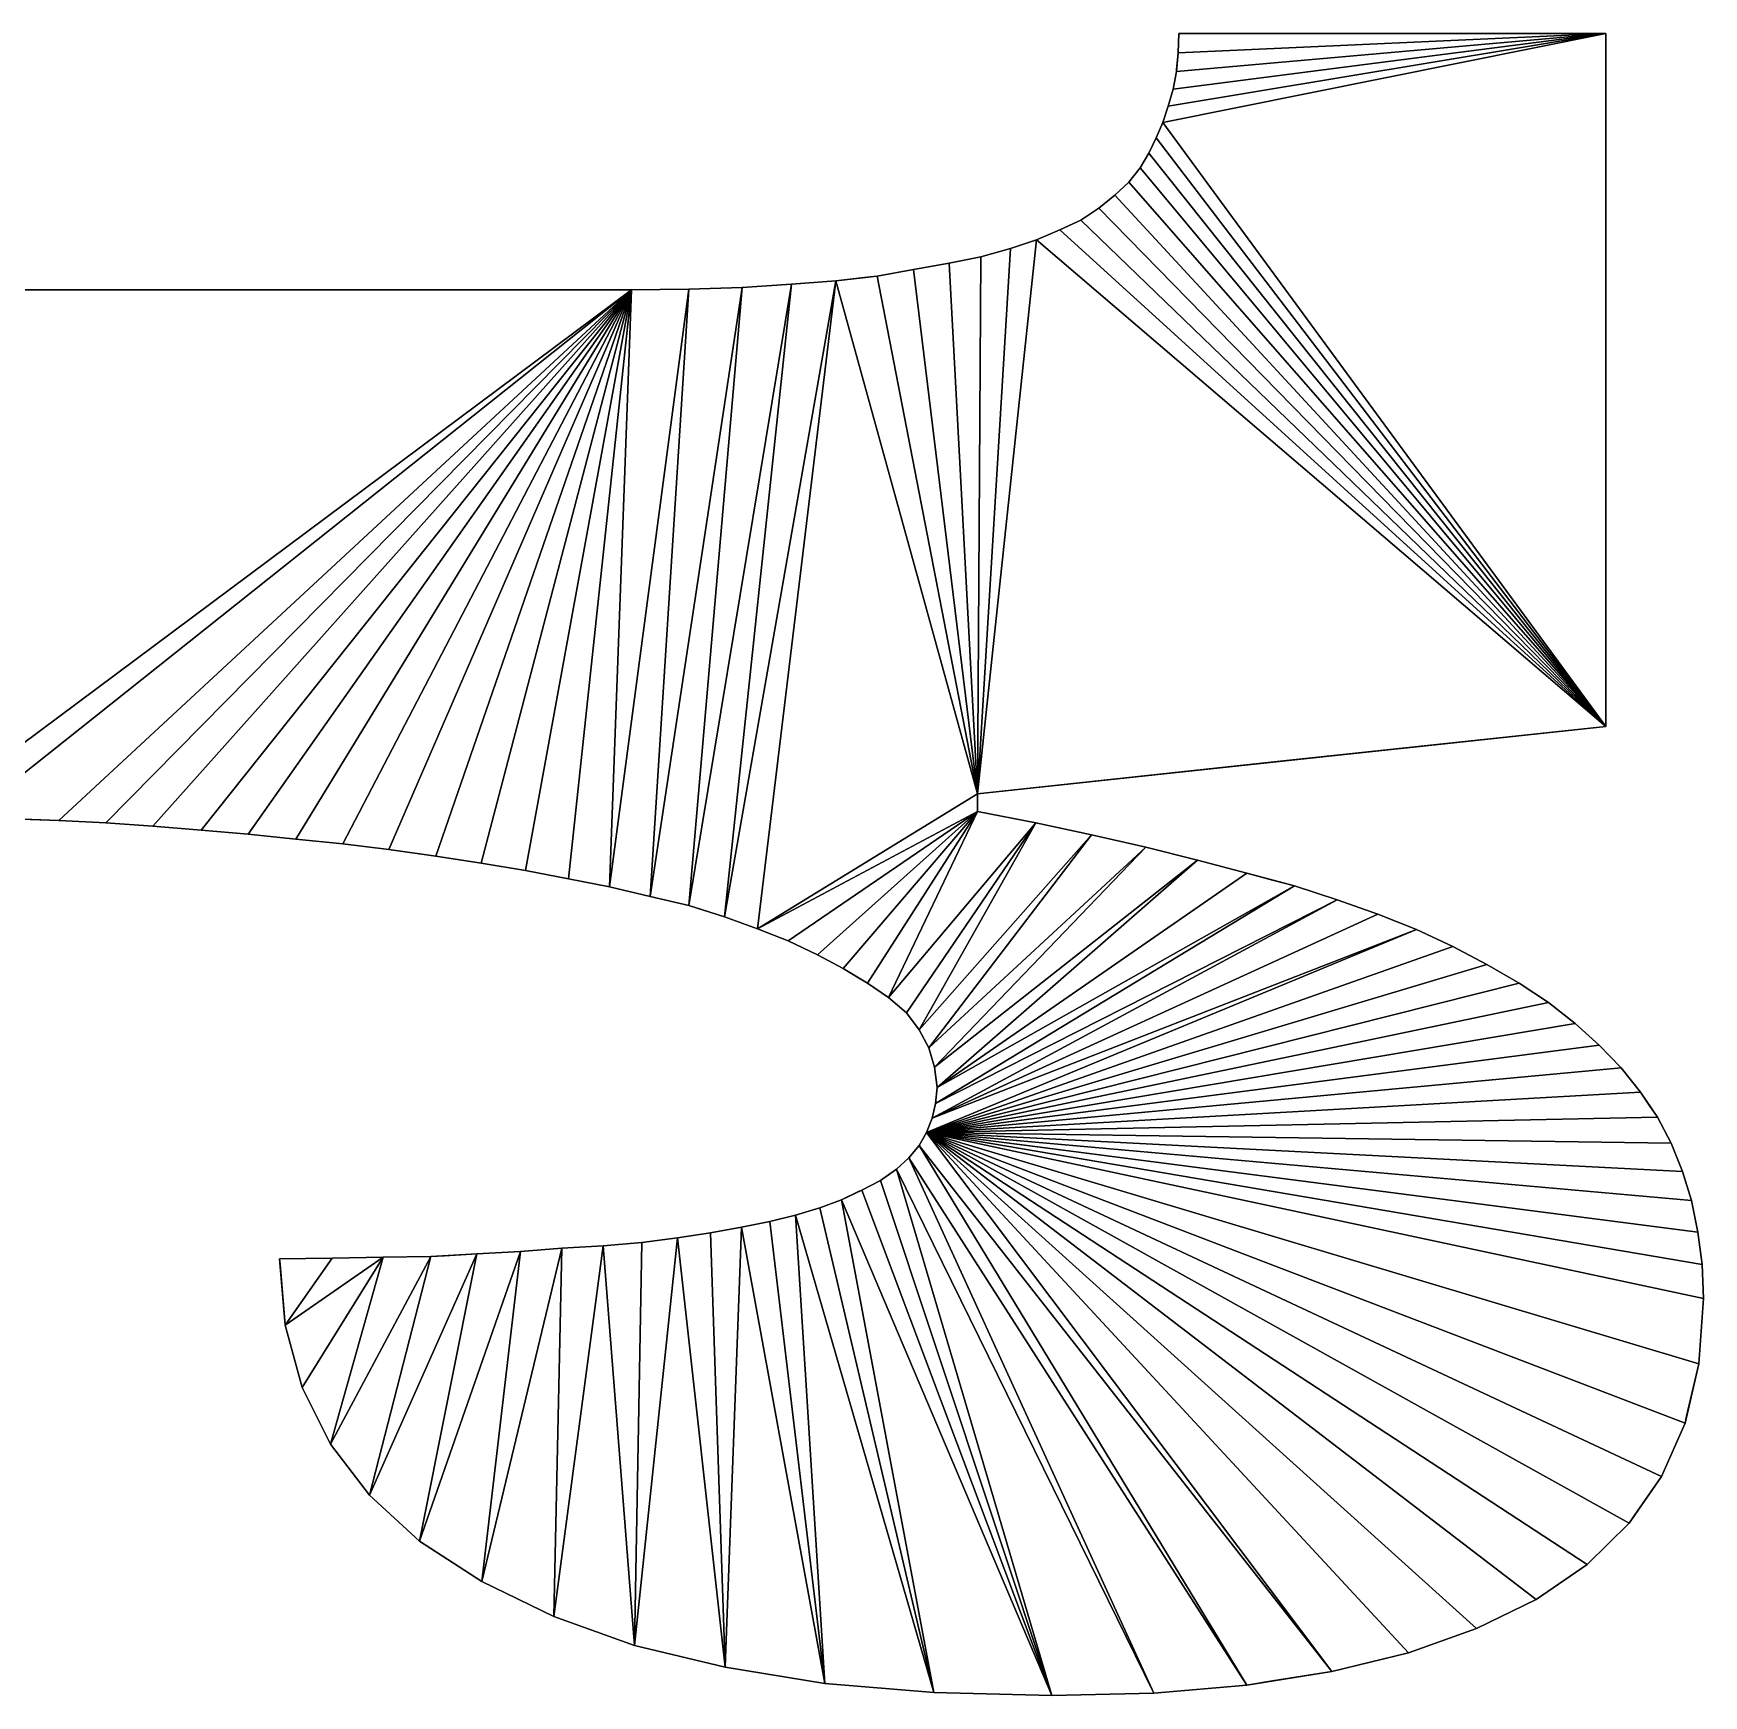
# Model space of a CAD drawing. Header units: inches. Extents: x 62 to 1153, y 3 to 780.
# Drawn here: x 391.11 to 393.176, y 220.767 to 222.822 of the extents above; entities that cross this region are included whole.
import ezdxf

# ---------------------------------------------------------------- set-up
doc = ezdxf.new("R2010")
doc.units = ezdxf.units.IN
doc.header["$MEASUREMENT"] = 0
doc.layers.add('ConstLine', color=6, linetype='Continuous')

msp = doc.modelspace()

# ---------------------------------------------------------------- linework, layer by layer
at = {"layer": 'ConstLine'}
for points in [[(392.5139, 222.7316, 5), (392.5069, 222.7116, 5), (393.0549, 222.8216, 5)], [(393.0549, 222.8216, 5), (392.5069, 222.7116, 5), (393.0549, 221.9646, 5)], [(392.5199, 222.7526, 5), (392.5139, 222.7316, 5), (393.0549, 222.8216, 5)], [(392.5239, 222.7746, 5), (392.5199, 222.7526, 5), (393.0549, 222.8216, 5)], [(392.5239, 222.7746, 5), (393.0549, 222.8216, 5), (392.5259, 222.7976, 5)], [(392.5269, 222.8216, 5), (392.5259, 222.7976, 5), (393.0549, 222.8216, 5)], [(392.5259, 222.7976, 5), (392.5269, 222.8216, 5), (392.5259, 222.7976, 4)], [(392.5269, 222.8216, 4), (392.5259, 222.7976, 4), (392.5269, 222.8216, 5)], [(393.0549, 222.8216, 4), (392.5269, 222.8216, 4), (393.0549, 222.8216, 5)], [(393.0549, 222.8216, 5), (392.5269, 222.8216, 4), (392.5269, 222.8216, 5)], [(393.0549, 222.8216, 4), (393.0549, 222.8216, 5), (393.0549, 221.9646, 4)], [(393.0549, 222.8216, 5), (393.0549, 221.9646, 5), (393.0549, 221.9646, 4)], [(392.5239, 222.7746, 5), (392.5259, 222.7976, 5), (392.524, 222.7766, 4)], [(392.5259, 222.7976, 4), (392.524, 222.7766, 4), (392.5259, 222.7976, 5)], [(392.5199, 222.7526, 5), (392.5239, 222.7746, 5), (392.5199, 222.7526, 4)], [(392.5239, 222.7746, 4), (392.5199, 222.7526, 4), (392.5239, 222.7746, 5)], [(392.5239, 222.7746, 4), (392.5239, 222.7746, 5), (392.524, 222.7766, 4)], [(392.5199, 222.7526, 4), (392.5139, 222.7316, 5), (392.5199, 222.7526, 5)], [(392.5199, 222.7526, 4), (392.5139, 222.7316, 4), (392.5139, 222.7316, 5)], [(392.5069, 222.7116, 4), (392.5069, 222.7116, 5), (392.5139, 222.7316, 5)], [(392.5139, 222.7316, 4), (392.5069, 222.7116, 4), (392.5139, 222.7316, 5)], [(392.4989, 222.6926, 5), (393.0549, 221.9646, 5), (392.5069, 222.7116, 5)], [(392.4989, 222.6926, 5), (392.5069, 222.7116, 5), (392.4989, 222.6926, 4)], [(392.5069, 222.7116, 4), (392.4989, 222.6926, 4), (392.5069, 222.7116, 5)], [(392.4899, 222.6736, 5), (393.0549, 221.9646, 5), (392.4989, 222.6926, 5)], [(392.4989, 222.6926, 5), (392.4989, 222.6926, 4), (392.4899, 222.6736, 5)], [(392.4899, 222.6736, 4), (392.4899, 222.6736, 5), (392.4989, 222.6926, 4)], [(392.4789, 222.6556, 5), (393.0549, 221.9646, 5), (392.4899, 222.6736, 5)], [(392.4899, 222.6736, 4), (392.4789, 222.6556, 5), (392.4899, 222.6736, 5)], [(392.4899, 222.6736, 4), (392.4789, 222.6556, 4), (392.4789, 222.6556, 5)], [(392.4649, 222.6376, 5), (393.0549, 221.9646, 5), (392.4789, 222.6556, 5)], [(392.4649, 222.6376, 4), (392.4649, 222.6376, 5), (392.4789, 222.6556, 5)], [(392.4789, 222.6556, 4), (392.4649, 222.6376, 4), (392.4789, 222.6556, 5)], [(392.4479, 222.6216, 5), (392.4279, 222.6056, 5), (393.0549, 221.9646, 5)], [(392.4479, 222.6216, 4), (392.4279, 222.6056, 4), (392.4479, 222.6216, 5)], [(392.4279, 222.6056, 5), (392.4479, 222.6216, 5), (392.4279, 222.6056, 4)], [(392.4649, 222.6376, 5), (392.4479, 222.6216, 5), (393.0549, 221.9646, 5)], [(392.4649, 222.6376, 4), (392.4479, 222.6216, 4), (392.4479, 222.6216, 5)], [(392.4649, 222.6376, 4), (392.4479, 222.6216, 5), (392.4649, 222.6376, 5)], [(392.4279, 222.6056, 5), (392.4059, 222.5906, 5), (393.0549, 221.9646, 5)], [(392.4059, 222.5906, 4), (392.4059, 222.5906, 5), (392.4279, 222.6056, 4)], [(392.4279, 222.6056, 5), (392.4279, 222.6056, 4), (392.4059, 222.5906, 5)], [(392.3799, 222.5786, 5), (392.3509, 222.5666, 5), (393.0549, 221.9646, 5)], [(392.3509, 222.5666, 5), (392.3799, 222.5786, 5), (392.3509, 222.5666, 4)], [(392.3799, 222.5786, 4), (392.3509, 222.5666, 4), (392.3799, 222.5786, 5)], [(392.4059, 222.5906, 5), (392.3799, 222.5786, 5), (393.0549, 221.9646, 5)], [(392.3799, 222.5786, 5), (392.4059, 222.5906, 5), (392.3869, 222.5819, 4)], [(392.3799, 222.5786, 4), (392.3799, 222.5786, 5), (392.3869, 222.5819, 4)], [(392.4059, 222.5906, 4), (392.3869, 222.5819, 4), (392.4059, 222.5906, 5)], [(392.2779, 221.8816, 5), (393.0549, 221.9646, 5), (392.3509, 222.5666, 5)], [(392.3509, 222.5666, 5), (392.3189, 222.5556, 5), (392.2779, 221.8816, 5)], [(392.3509, 222.5666, 5), (392.3189, 222.5556, 4), (392.3189, 222.5556, 5)], [(392.3509, 222.5666, 4), (392.3189, 222.5556, 4), (392.3509, 222.5666, 5)], [(392.2779, 221.8816, 5), (392.2429, 222.5376, 5), (392.1989, 222.5296, 5)], [(392.2429, 222.5376, 4), (392.1989, 222.5296, 4), (392.2429, 222.5376, 5)], [(392.1989, 222.5296, 5), (392.2429, 222.5376, 5), (392.1989, 222.5296, 4)], [(392.2429, 222.5376, 5), (392.2779, 221.8816, 5), (392.2819, 222.5456, 5)], [(392.2429, 222.5376, 4), (392.2429, 222.5376, 5), (392.2819, 222.5456, 5)], [(392.2819, 222.5456, 4), (392.2429, 222.5376, 4), (392.2819, 222.5456, 5)], [(392.3189, 222.5556, 5), (392.2819, 222.5456, 5), (392.2779, 221.8816, 5)], [(392.3189, 222.5556, 4), (392.2819, 222.5456, 5), (392.3189, 222.5556, 5)], [(392.3189, 222.5556, 4), (392.2819, 222.5456, 4), (392.2819, 222.5456, 5)], [(392.2779, 221.8816, 5), (392.1539, 222.5216, 5), (392.1029, 222.5156, 5)], [(392.1029, 222.5156, 5), (392.1539, 222.5216, 5), (392.1309, 222.5189, 4)], [(392.1029, 222.5156, 4), (392.1029, 222.5156, 5), (392.1309, 222.5189, 4)], [(392.1309, 222.5189, 4), (392.1539, 222.5216, 5), (392.1454, 222.5206, 4)], [(392.1539, 222.5216, 4), (392.1454, 222.5206, 4), (392.1539, 222.5216, 5)], [(392.1539, 222.5216, 5), (392.2779, 221.8816, 5), (392.1989, 222.5296, 5)], [(392.1539, 222.5216, 4), (392.1539, 222.5216, 5), (392.1989, 222.5296, 4)], [(392.1989, 222.5296, 5), (392.1989, 222.5296, 4), (392.1539, 222.5216, 5)], [(391.8499, 222.5046, 5), (388.9849, 222.5046, 5), (390.9759, 221.8536, 5)], [(388.9849, 222.5046, 5), (391.8499, 222.5046, 5), (391.8499, 222.5046, 4)], [(391.8499, 222.5046, 4), (388.9849, 222.5046, 4), (388.9849, 222.5046, 5)], [(390.9759, 221.8536, 5), (391.0299, 221.8526, 5), (391.8499, 222.5046, 5)], [(391.0299, 221.8526, 5), (391.1419, 221.8486, 5), (391.8499, 222.5046, 5)], [(391.1419, 221.8486, 5), (391.1999, 221.8456, 5), (391.8499, 222.5046, 5)], [(391.1999, 221.8456, 5), (391.2579, 221.8416, 5), (391.8499, 222.5046, 5)], [(391.2579, 221.8416, 5), (391.3179, 221.8366, 5), (391.8499, 222.5046, 5)], [(391.3179, 221.8366, 5), (391.3759, 221.8316, 5), (391.8499, 222.5046, 5)], [(391.3759, 221.8316, 5), (391.4349, 221.8256, 5), (391.8499, 222.5046, 5)], [(391.4349, 221.8256, 5), (391.4929, 221.8196, 5), (391.8499, 222.5046, 5)], [(391.4929, 221.8196, 5), (391.5499, 221.8126, 5), (391.8499, 222.5046, 5)], [(391.5499, 221.8126, 5), (391.6079, 221.8046, 5), (391.8499, 222.5046, 5)], [(391.6079, 221.8046, 5), (391.6639, 221.7956, 5), (391.8499, 222.5046, 5)], [(391.6639, 221.7956, 5), (391.7189, 221.7866, 5), (391.8499, 222.5046, 5)], [(391.7189, 221.7866, 5), (391.7719, 221.7766, 5), (391.8499, 222.5046, 5)], [(391.7719, 221.7766, 5), (391.8229, 221.7666, 5), (391.8499, 222.5046, 5)], [(391.8229, 221.7666, 5), (391.8729, 221.7546, 5), (391.9209, 222.5056, 5)], [(391.9209, 222.5056, 5), (391.8499, 222.5046, 5), (391.8229, 221.7666, 5)], [(391.9209, 222.5056, 4), (391.8499, 222.5046, 4), (391.8499, 222.5046, 5)], [(391.9209, 222.5056, 4), (391.8499, 222.5046, 5), (391.9209, 222.5056, 5)], [(391.8729, 221.7546, 5), (391.9209, 221.7436, 5), (391.9869, 222.5076, 5)], [(391.9869, 222.5076, 5), (391.9209, 222.5056, 5), (391.8729, 221.7546, 5)], [(391.9209, 221.7436, 5), (391.9649, 221.7296, 5), (392.0479, 222.5116, 5)], [(392.0479, 222.5116, 5), (391.9869, 222.5076, 5), (391.9209, 221.7436, 5)], [(391.9869, 222.5076, 4), (391.9209, 222.5056, 4), (391.9209, 222.5056, 5)], [(391.9869, 222.5076, 4), (391.9209, 222.5056, 5), (391.9869, 222.5076, 5)], [(391.9649, 221.7296, 5), (392.0059, 221.7146, 5), (392.1029, 222.5156, 5)], [(392.1029, 222.5156, 5), (392.0479, 222.5116, 5), (391.9649, 221.7296, 5)], [(392.0479, 222.5116, 4), (391.9869, 222.5076, 4), (391.9869, 222.5076, 5)], [(392.0479, 222.5116, 4), (391.9869, 222.5076, 5), (392.0479, 222.5116, 5)], [(392.2779, 221.8816, 5), (392.1029, 222.5156, 5), (392.0059, 221.7146, 5)], [(392.1029, 222.5156, 4), (392.0479, 222.5116, 4), (392.0479, 222.5116, 5)], [(392.1029, 222.5156, 4), (392.0479, 222.5116, 5), (392.1029, 222.5156, 5)], [(392.2779, 221.8816, 5), (392.6564, 221.9221, 4), (393.0549, 221.9646, 5)], [(392.7032, 221.9271, 4), (393.0549, 221.9646, 5), (392.6564, 221.9221, 4)], [(392.7613, 221.9333, 4), (393.0549, 221.9646, 5), (392.7032, 221.9271, 4)], [(392.7613, 221.9333, 4), (392.8094, 221.9384, 4), (393.0549, 221.9646, 5)], [(393.0549, 221.9646, 4), (393.0549, 221.9646, 5), (392.8094, 221.9384, 4)], [(392.6564, 221.9221, 4), (392.2779, 221.8816, 5), (392.6429, 221.9206, 4)], [(392.2779, 221.8816, 4), (392.6429, 221.9206, 4), (392.2779, 221.8816, 5)], [(392.2779, 221.8596, 5), (392.2779, 221.8816, 5), (392.0059, 221.7146, 5)], [(392.2779, 221.8816, 5), (392.2779, 221.8596, 5), (392.2779, 221.8596, 4)], [(392.2779, 221.8816, 4), (392.2779, 221.8816, 5), (392.2779, 221.8596, 4)], [(392.0059, 221.7146, 5), (392.0439, 221.6996, 5), (392.2779, 221.8596, 5)], [(392.0439, 221.6996, 5), (392.0799, 221.6826, 5), (392.2779, 221.8596, 5)], [(392.0799, 221.6826, 5), (392.1119, 221.6656, 5), (392.2779, 221.8596, 5)], [(392.1119, 221.6656, 5), (392.1419, 221.6476, 5), (392.2779, 221.8596, 5)], [(392.1419, 221.6476, 5), (392.1679, 221.6296, 5), (392.2779, 221.8596, 5)], [(392.3499, 221.8456, 5), (392.2779, 221.8596, 5), (392.1679, 221.6296, 5)], [(392.3499, 221.8456, 4), (392.2779, 221.8596, 4), (392.3499, 221.8456, 5)], [(392.2779, 221.8596, 5), (392.3499, 221.8456, 5), (392.2779, 221.8596, 4)], [(391.1419, 221.8486, 5), (391.0299, 221.8526, 5), (391.1069, 221.8499, 4)], [(391.1419, 221.8486, 4), (391.1419, 221.8486, 5), (391.1069, 221.8499, 4)], [(391.1999, 221.8456, 4), (391.1999, 221.8456, 5), (391.1419, 221.8486, 5)], [(391.1999, 221.8456, 4), (391.1419, 221.8486, 5), (391.1419, 221.8486, 4)], [(391.2579, 221.8416, 4), (391.2579, 221.8416, 5), (391.1999, 221.8456, 5)], [(391.2579, 221.8416, 4), (391.1999, 221.8456, 5), (391.1999, 221.8456, 4)], [(391.3179, 221.8366, 4), (391.3179, 221.8366, 5), (391.2579, 221.8416, 5)], [(391.3179, 221.8366, 4), (391.2579, 221.8416, 5), (391.2579, 221.8416, 4)], [(391.3759, 221.8316, 4), (391.3759, 221.8316, 5), (391.3179, 221.8366, 5)], [(391.3759, 221.8316, 4), (391.3179, 221.8366, 5), (391.3179, 221.8366, 4)], [(392.1679, 221.6296, 5), (392.1899, 221.6106, 5), (392.3499, 221.8456, 5)], [(392.1899, 221.6106, 5), (392.2059, 221.5896, 5), (392.3499, 221.8456, 5)], [(392.4189, 221.8306, 5), (392.3499, 221.8456, 5), (392.2059, 221.5896, 5)], [(392.4189, 221.8306, 5), (392.3499, 221.8456, 4), (392.3499, 221.8456, 5)], [(392.4189, 221.8306, 5), (392.4189, 221.8306, 4), (392.3499, 221.8456, 4)], [(391.4349, 221.8256, 4), (391.4349, 221.8256, 5), (391.3759, 221.8316, 5)], [(391.4349, 221.8256, 4), (391.3759, 221.8316, 5), (391.3759, 221.8316, 4)], [(391.4929, 221.8196, 4), (391.4929, 221.8196, 5), (391.4349, 221.8256, 5)], [(391.4929, 221.8196, 4), (391.4349, 221.8256, 5), (391.4349, 221.8256, 4)], [(391.5499, 221.8126, 4), (391.5499, 221.8126, 5), (391.4929, 221.8196, 5)], [(391.5499, 221.8126, 4), (391.4929, 221.8196, 5), (391.4929, 221.8196, 4)], [(392.2059, 221.5896, 5), (392.2179, 221.5676, 5), (392.4189, 221.8306, 5)], [(392.4859, 221.8156, 5), (392.4189, 221.8306, 5), (392.2179, 221.5676, 5)], [(392.2179, 221.5676, 5), (392.2249, 221.5436, 5), (392.4859, 221.8156, 5)], [(392.5499, 221.7996, 5), (392.4859, 221.8156, 5), (392.2249, 221.5436, 5)], [(392.4859, 221.8156, 5), (392.4859, 221.8156, 4), (392.4189, 221.8306, 5)], [(392.4189, 221.8306, 4), (392.4189, 221.8306, 5), (392.4859, 221.8156, 4)], [(392.4859, 221.8156, 4), (392.4859, 221.8156, 5), (392.5499, 221.7996, 5)], [(392.5499, 221.7996, 4), (392.4859, 221.8156, 4), (392.5499, 221.7996, 5)], [(391.6079, 221.8046, 4), (391.6079, 221.8046, 5), (391.5499, 221.8126, 5)], [(391.6079, 221.8046, 4), (391.5499, 221.8126, 5), (391.5499, 221.8126, 4)], [(391.6079, 221.8046, 4), (391.6189, 221.8029, 4), (391.6079, 221.8046, 5)], [(391.6639, 221.7956, 5), (391.6079, 221.8046, 5), (391.6189, 221.8029, 4)], [(391.6639, 221.7956, 4), (391.6639, 221.7956, 5), (391.6189, 221.8029, 4)], [(391.7189, 221.7866, 4), (391.7189, 221.7866, 5), (391.6639, 221.7956, 5)], [(391.7189, 221.7866, 4), (391.6639, 221.7956, 5), (391.6639, 221.7956, 4)], [(392.2249, 221.5436, 5), (392.2279, 221.5186, 5), (392.5499, 221.7996, 5)], [(392.6109, 221.7836, 5), (392.5499, 221.7996, 5), (392.2279, 221.5186, 5)], [(392.6109, 221.7836, 4), (392.5499, 221.7996, 5), (392.6109, 221.7836, 5)], [(392.6109, 221.7836, 4), (392.5499, 221.7996, 4), (392.5499, 221.7996, 5)], [(391.7719, 221.7766, 4), (391.7719, 221.7766, 5), (391.7189, 221.7866, 5)], [(391.7719, 221.7766, 4), (391.7189, 221.7866, 5), (391.7189, 221.7866, 4)], [(391.8229, 221.7666, 4), (391.8229, 221.7666, 5), (391.7719, 221.7766, 5)], [(391.8229, 221.7666, 4), (391.7719, 221.7766, 5), (391.7719, 221.7766, 4)], [(392.6699, 221.7676, 5), (392.6109, 221.7836, 5), (392.2279, 221.5186, 5)], [(392.6109, 221.7836, 4), (392.6109, 221.7836, 5), (392.6429, 221.7749, 4)], [(392.6699, 221.7676, 5), (392.6429, 221.7749, 4), (392.6109, 221.7836, 5)], [(392.6699, 221.7676, 4), (392.6429, 221.7749, 4), (392.6699, 221.7676, 5)], [(391.8729, 221.7546, 4), (391.8729, 221.7546, 5), (391.8229, 221.7666, 5)], [(391.8729, 221.7546, 4), (391.8229, 221.7666, 5), (391.8229, 221.7666, 4)], [(391.9209, 221.7436, 4), (391.9209, 221.7436, 5), (391.8729, 221.7546, 5)], [(391.9209, 221.7436, 4), (391.8729, 221.7546, 5), (391.8729, 221.7546, 4)], [(392.7229, 221.7506, 5), (392.6699, 221.7676, 5), (392.2259, 221.4986, 5)], [(392.2279, 221.5186, 5), (392.2259, 221.4986, 5), (392.6699, 221.7676, 5)], [(392.7229, 221.7506, 4), (392.6699, 221.7676, 4), (392.6699, 221.7676, 5)], [(392.7229, 221.7506, 4), (392.6699, 221.7676, 5), (392.7229, 221.7506, 5)], [(391.9209, 221.7436, 5), (391.9275, 221.7415, 4), (391.9649, 221.7296, 5)], [(391.9209, 221.7436, 5), (391.9209, 221.7436, 4), (391.9275, 221.7415, 4)], [(391.9649, 221.7296, 4), (391.9649, 221.7296, 5), (391.9275, 221.7415, 4)], [(392.7729, 221.7326, 5), (392.7229, 221.7506, 5), (392.2219, 221.4806, 5)], [(392.2259, 221.4986, 5), (392.2219, 221.4806, 5), (392.7229, 221.7506, 5)], [(392.8209, 221.7136, 5), (392.7729, 221.7326, 5), (392.2219, 221.4806, 5)], [(392.7729, 221.7326, 4), (392.7229, 221.7506, 4), (392.7229, 221.7506, 5)], [(392.7729, 221.7326, 4), (392.7229, 221.7506, 5), (392.7729, 221.7326, 5)], [(392.8209, 221.7136, 4), (392.7729, 221.7326, 4), (392.7729, 221.7326, 5)], [(392.8209, 221.7136, 4), (392.7729, 221.7326, 5), (392.8209, 221.7136, 5)], [(392.0059, 221.7146, 4), (392.0059, 221.7146, 5), (391.9649, 221.7296, 5)], [(392.0059, 221.7146, 4), (391.9649, 221.7296, 5), (391.9649, 221.7296, 4)], [(392.0439, 221.6996, 4), (392.0439, 221.6996, 5), (392.0059, 221.7146, 5)], [(392.0439, 221.6996, 4), (392.0059, 221.7146, 5), (392.0059, 221.7146, 4)], [(392.2219, 221.4806, 5), (392.2149, 221.4626, 5), (392.8209, 221.7136, 5)], [(392.8659, 221.6926, 5), (392.8209, 221.7136, 5), (392.2149, 221.4626, 5)], [(392.8659, 221.6926, 4), (392.8209, 221.7136, 4), (392.8209, 221.7136, 5)], [(392.8659, 221.6926, 4), (392.8209, 221.7136, 5), (392.8659, 221.6926, 5)], [(392.0799, 221.6826, 4), (392.0799, 221.6826, 5), (392.0439, 221.6996, 5)], [(392.0799, 221.6826, 4), (392.0439, 221.6996, 5), (392.0439, 221.6996, 4)], [(392.9079, 221.6706, 5), (392.8659, 221.6926, 5), (392.2149, 221.4626, 5)], [(392.9079, 221.6706, 4), (392.8659, 221.6926, 4), (392.8659, 221.6926, 5)], [(392.9079, 221.6706, 4), (392.8659, 221.6926, 5), (392.9079, 221.6706, 5)], [(392.1119, 221.6656, 4), (392.1119, 221.6656, 5), (392.0799, 221.6826, 5)], [(392.1119, 221.6656, 4), (392.0799, 221.6826, 5), (392.0799, 221.6826, 4)], [(392.9479, 221.6476, 5), (392.9079, 221.6706, 5), (392.2149, 221.4626, 5)], [(392.9479, 221.6476, 4), (392.9079, 221.6706, 4), (392.9079, 221.6706, 5)], [(392.9479, 221.6476, 4), (392.9079, 221.6706, 5), (392.9479, 221.6476, 5)], [(392.1119, 221.6656, 5), (392.1309, 221.6542, 4), (392.1419, 221.6476, 5)], [(392.1309, 221.6542, 4), (392.1119, 221.6656, 5), (392.1119, 221.6656, 4)], [(392.1419, 221.6476, 4), (392.1419, 221.6476, 5), (392.1309, 221.6542, 4)], [(392.1419, 221.6476, 4), (392.1679, 221.6296, 4), (392.1419, 221.6476, 5)], [(392.1679, 221.6296, 5), (392.1419, 221.6476, 5), (392.1679, 221.6296, 4)], [(392.1899, 221.6106, 4), (392.1899, 221.6106, 5), (392.1679, 221.6296, 5)], [(392.1679, 221.6296, 5), (392.1679, 221.6296, 4), (392.1899, 221.6106, 4)], [(392.9839, 221.6236, 5), (392.9479, 221.6476, 5), (392.2149, 221.4626, 5)], [(392.9839, 221.6236, 4), (392.9479, 221.6476, 4), (392.9479, 221.6476, 5)], [(392.9839, 221.6236, 4), (392.9479, 221.6476, 5), (392.9839, 221.6236, 5)], [(392.1899, 221.6106, 4), (392.2059, 221.5896, 5), (392.1899, 221.6106, 5)], [(392.2059, 221.5896, 5), (392.1899, 221.6106, 4), (392.2059, 221.5896, 4)], [(393.0169, 221.5976, 5), (392.9839, 221.6236, 5), (392.2149, 221.4626, 5)], [(393.0169, 221.5976, 4), (392.9839, 221.6236, 4), (392.9839, 221.6236, 5)], [(393.0169, 221.5976, 4), (392.9839, 221.6236, 5), (393.0169, 221.5976, 5)], [(392.2179, 221.5676, 5), (392.2059, 221.5896, 5), (392.2179, 221.5676, 4)], [(392.2059, 221.5896, 4), (392.2179, 221.5676, 4), (392.2059, 221.5896, 5)], [(393.0469, 221.5706, 5), (393.0169, 221.5976, 5), (392.2149, 221.4626, 5)], [(393.0469, 221.5706, 4), (393.0169, 221.5976, 4), (393.0169, 221.5976, 5)], [(393.0469, 221.5706, 4), (393.0169, 221.5976, 5), (393.0469, 221.5706, 5)], [(393.0739, 221.5426, 5), (393.0469, 221.5706, 5), (392.2149, 221.4626, 5)], [(392.2179, 221.5676, 5), (392.2179, 221.5676, 4), (392.2249, 221.5436, 5)], [(392.2249, 221.5436, 4), (392.2249, 221.5436, 5), (392.2179, 221.5676, 4)], [(393.0469, 221.5706, 4), (393.0469, 221.5706, 5), (393.0739, 221.5426, 5)], [(393.0469, 221.5706, 4), (393.0739, 221.5426, 5), (393.0739, 221.5426, 4)], [(393.0979, 221.5126, 5), (393.0739, 221.5426, 5), (392.2149, 221.4626, 5)], [(392.2249, 221.5436, 4), (392.2279, 221.5186, 5), (392.2249, 221.5436, 5)], [(392.2279, 221.5186, 5), (392.2249, 221.5436, 4), (392.2279, 221.5186, 4)], [(393.0739, 221.5426, 4), (393.0739, 221.5426, 5), (393.0979, 221.5126, 5)], [(393.0739, 221.5426, 4), (393.0979, 221.5126, 5), (393.0979, 221.5126, 4)], [(393.1189, 221.4816, 5), (393.0979, 221.5126, 5), (392.2149, 221.4626, 5)], [(392.2279, 221.5186, 4), (392.2259, 221.4986, 4), (392.2259, 221.4986, 5)], [(392.2279, 221.5186, 4), (392.2259, 221.4986, 5), (392.2279, 221.5186, 5)], [(393.0979, 221.5126, 4), (393.0979, 221.5126, 5), (393.1087, 221.4966, 4)], [(393.0979, 221.5126, 5), (393.1189, 221.4816, 5), (393.1087, 221.4966, 4)], [(392.2259, 221.4986, 5), (392.2254, 221.4966, 4), (392.2219, 221.4806, 5)], [(392.2219, 221.4806, 4), (392.2219, 221.4806, 5), (392.2254, 221.4966, 4)], [(392.2259, 221.4986, 4), (392.2254, 221.4966, 4), (392.2259, 221.4986, 5)], [(393.1189, 221.4816, 4), (393.1087, 221.4966, 4), (393.1189, 221.4816, 5)], [(393.1359, 221.4496, 5), (393.1189, 221.4816, 5), (392.2149, 221.4626, 5)], [(392.2219, 221.4806, 4), (392.2149, 221.4626, 4), (392.2149, 221.4626, 5)], [(392.2219, 221.4806, 4), (392.2149, 221.4626, 5), (392.2219, 221.4806, 5)], [(393.1189, 221.4816, 4), (393.1189, 221.4816, 5), (393.1359, 221.4496, 5)], [(393.1189, 221.4816, 4), (393.1359, 221.4496, 5), (393.1359, 221.4496, 4)], [(392.1929, 221.4316, 5), (392.6109, 220.7796, 5), (392.2059, 221.4466, 5)], [(392.2059, 221.4466, 4), (392.1929, 221.4316, 4), (392.1929, 221.4316, 5)], [(392.2059, 221.4466, 4), (392.1929, 221.4316, 5), (392.2059, 221.4466, 5)], [(392.2059, 221.4466, 5), (392.7159, 220.7966, 5), (392.2149, 221.4626, 5)], [(392.2149, 221.4626, 4), (392.2059, 221.4466, 4), (392.2059, 221.4466, 5)], [(392.2149, 221.4626, 4), (392.2059, 221.4466, 5), (392.2149, 221.4626, 5)], [(392.6109, 220.7796, 5), (392.7159, 220.7966, 5), (392.2059, 221.4466, 5)], [(393.1609, 221.3786, 5), (393.1499, 221.4146, 5), (392.2149, 221.4626, 5)], [(393.1689, 221.3396, 5), (393.1609, 221.3786, 5), (392.2149, 221.4626, 5)], [(393.1529, 221.1036, 5), (393.1699, 221.1766, 5), (392.2149, 221.4626, 5)], [(393.1699, 221.1766, 5), (393.1759, 221.2576, 5), (392.2149, 221.4626, 5)], [(393.1759, 221.2576, 5), (393.1739, 221.2996, 5), (392.2149, 221.4626, 5)], [(393.1739, 221.2996, 5), (393.1689, 221.3396, 5), (392.2149, 221.4626, 5)], [(393.1499, 221.4146, 5), (393.1359, 221.4496, 5), (392.2149, 221.4626, 5)], [(393.1529, 221.1036, 5), (392.2149, 221.4626, 5), (393.1239, 221.0376, 5)], [(393.1239, 221.0376, 5), (392.2149, 221.4626, 5), (393.0839, 220.9796, 5)], [(393.0319, 220.9286, 5), (393.0839, 220.9796, 5), (392.2149, 221.4626, 5)], [(392.8949, 220.8496, 5), (392.2149, 221.4626, 5), (392.8109, 220.8196, 5)], [(392.9689, 220.8856, 5), (392.2149, 221.4626, 5), (392.8949, 220.8496, 5)], [(392.9689, 220.8856, 5), (393.0319, 220.9286, 5), (392.2149, 221.4626, 5)], [(392.8109, 220.8196, 5), (392.2149, 221.4626, 5), (392.7159, 220.7966, 5)], [(393.1359, 221.4496, 4), (393.1359, 221.4496, 5), (393.1499, 221.4146, 5)], [(393.1359, 221.4496, 4), (393.1499, 221.4146, 5), (393.1499, 221.4146, 4)], [(392.1929, 221.4316, 5), (392.1779, 221.4176, 5), (392.4959, 220.7696, 5)], [(392.1929, 221.4316, 4), (392.1779, 221.4176, 4), (392.1779, 221.4176, 5)], [(392.1929, 221.4316, 4), (392.1779, 221.4176, 5), (392.1929, 221.4316, 5)], [(392.4959, 220.7696, 5), (392.6109, 220.7796, 5), (392.1929, 221.4316, 5)], [(392.1579, 221.4036, 5), (392.1349, 221.3916, 5), (392.3699, 220.7666, 5)], [(392.1579, 221.4036, 4), (392.1349, 221.3916, 4), (392.1349, 221.3916, 5)], [(392.1579, 221.4036, 4), (392.1349, 221.3916, 5), (392.1579, 221.4036, 5)], [(392.1779, 221.4176, 5), (392.1579, 221.4036, 5), (392.3699, 220.7666, 5)], [(392.1779, 221.4176, 4), (392.1579, 221.4036, 4), (392.1579, 221.4036, 5)], [(392.1779, 221.4176, 4), (392.1579, 221.4036, 5), (392.1779, 221.4176, 5)], [(392.3699, 220.7666, 5), (392.4959, 220.7696, 5), (392.1779, 221.4176, 5)], [(393.1609, 221.3786, 5), (393.1549, 221.3983, 4), (393.1499, 221.4146, 5)], [(393.1499, 221.4146, 4), (393.1499, 221.4146, 5), (393.1549, 221.3983, 4)], [(392.1349, 221.3916, 5), (392.1099, 221.3796, 5), (392.3699, 220.7666, 5)], [(392.1099, 221.3796, 5), (392.1349, 221.3916, 5), (392.1309, 221.3897, 4)], [(392.1309, 221.3897, 4), (392.1099, 221.3796, 4), (392.1099, 221.3796, 5)], [(392.1349, 221.3916, 4), (392.1309, 221.3897, 4), (392.1349, 221.3916, 5)], [(393.1609, 221.3786, 5), (393.1609, 221.3786, 4), (393.1549, 221.3983, 4)], [(392.0529, 221.3606, 5), (392.0209, 221.3526, 5), (392.0889, 220.7816, 5)], [(392.0529, 221.3606, 4), (392.0209, 221.3526, 4), (392.0209, 221.3526, 5)], [(392.0529, 221.3606, 4), (392.0209, 221.3526, 5), (392.0529, 221.3606, 5)], [(392.0829, 221.3696, 5), (392.0529, 221.3606, 5), (392.2239, 220.7706, 5)], [(392.0829, 221.3696, 4), (392.0529, 221.3606, 4), (392.0529, 221.3606, 5)], [(392.0829, 221.3696, 4), (392.0529, 221.3606, 5), (392.0829, 221.3696, 5)], [(392.0889, 220.7816, 5), (392.2239, 220.7706, 5), (392.0529, 221.3606, 5)], [(392.1099, 221.3796, 5), (392.0829, 221.3696, 5), (392.2239, 220.7706, 5)], [(392.1099, 221.3796, 4), (392.0829, 221.3696, 4), (392.0829, 221.3696, 5)], [(392.1099, 221.3796, 4), (392.0829, 221.3696, 5), (392.1099, 221.3796, 5)], [(392.2239, 220.7706, 5), (392.3699, 220.7666, 5), (392.1099, 221.3796, 5)], [(393.1609, 221.3786, 4), (393.1609, 221.3786, 5), (393.1689, 221.3396, 5)], [(393.1609, 221.3786, 4), (393.1689, 221.3396, 5), (393.1689, 221.3396, 4)], [(391.9859, 221.3456, 5), (391.9479, 221.3386, 5), (391.9659, 220.8016, 5)], [(391.9859, 221.3456, 4), (391.9479, 221.3386, 4), (391.9479, 221.3386, 5)], [(391.9859, 221.3456, 4), (391.9479, 221.3386, 5), (391.9859, 221.3456, 5)], [(391.9659, 220.8016, 5), (392.0889, 220.7816, 5), (391.9859, 221.3456, 5)], [(392.0209, 221.3526, 5), (391.9859, 221.3456, 5), (392.0889, 220.7816, 5)], [(392.0209, 221.3526, 4), (391.9859, 221.3456, 4), (391.9859, 221.3456, 5)], [(392.0209, 221.3526, 4), (391.9859, 221.3456, 5), (392.0209, 221.3526, 5)], [(393.1689, 221.3396, 4), (393.1689, 221.3396, 5), (393.1739, 221.2996, 5)], [(393.1689, 221.3396, 4), (393.1739, 221.2996, 5), (393.1739, 221.2996, 4)], [(391.7639, 221.3196, 5), (391.7129, 221.3156, 5), (391.6649, 220.9076, 5)], [(391.6649, 220.9076, 5), (391.7539, 220.8646, 5), (391.7639, 221.3196, 5)], [(391.7639, 221.3196, 4), (391.7129, 221.3156, 4), (391.7129, 221.3156, 5)], [(391.7639, 221.3196, 4), (391.7129, 221.3156, 5), (391.7639, 221.3196, 5)], [(391.8149, 221.3226, 5), (391.7639, 221.3196, 5), (391.7539, 220.8646, 5)], [(391.7539, 220.8646, 5), (391.8539, 220.8286, 5), (391.8149, 221.3226, 5)], [(391.8149, 221.3226, 4), (391.7639, 221.3196, 4), (391.7639, 221.3196, 5)], [(391.8149, 221.3226, 4), (391.7639, 221.3196, 5), (391.8149, 221.3226, 5)], [(391.8629, 221.3266, 5), (391.8149, 221.3226, 5), (391.8539, 220.8286, 5)], [(391.8629, 221.3266, 4), (391.8149, 221.3226, 4), (391.8149, 221.3226, 5)], [(391.8629, 221.3266, 4), (391.8149, 221.3226, 5), (391.8629, 221.3266, 5)], [(391.9069, 221.3326, 5), (391.8629, 221.3266, 5), (391.8539, 220.8286, 5)], [(391.8539, 220.8286, 5), (391.9659, 220.8016, 5), (391.9069, 221.3326, 5)], [(391.9069, 221.3326, 4), (391.8629, 221.3266, 4), (391.8629, 221.3266, 5)], [(391.9069, 221.3326, 4), (391.8629, 221.3266, 5), (391.9069, 221.3326, 5)], [(391.9479, 221.3386, 5), (391.9069, 221.3326, 5), (391.9659, 220.8016, 5)], [(391.9479, 221.3386, 4), (391.9069, 221.3326, 4), (391.9069, 221.3326, 5)], [(391.9479, 221.3386, 4), (391.9069, 221.3326, 5), (391.9479, 221.3386, 5)], [(391.4149, 221.3066, 5), (391.4219, 221.2246, 5), (391.4799, 221.3076, 5)], [(391.4799, 221.3076, 4), (391.4149, 221.3066, 4), (391.4149, 221.3066, 5)], [(391.4799, 221.3076, 4), (391.4149, 221.3066, 5), (391.4799, 221.3076, 5)], [(391.4149, 221.3066, 4), (391.4149, 221.3066, 4), (391.4149, 221.3066, 5)], [(391.4149, 221.3065, 4), (391.4154, 221.2998, 4), (391.4149, 221.3066, 5)], [(391.4149, 221.3066, 4), (391.4149, 221.3065, 4), (391.4149, 221.3066, 5)], [(391.4219, 221.2246, 5), (391.4149, 221.3066, 5), (391.4154, 221.2998, 4)], [(391.4154, 221.2998, 4), (391.4219, 221.2246, 4), (391.4219, 221.2246, 5)], [(391.5429, 221.3086, 5), (391.4799, 221.3076, 5), (391.4219, 221.2246, 5)], [(391.4219, 221.2246, 5), (391.4429, 221.1476, 5), (391.5429, 221.3086, 5)], [(391.4429, 221.1476, 5), (391.4779, 221.0776, 5), (391.5429, 221.3086, 5)], [(391.6019, 221.3096, 5), (391.5429, 221.3086, 5), (391.4779, 221.0776, 5)], [(391.4779, 221.0776, 5), (391.5259, 221.0146, 5), (391.6019, 221.3096, 5)], [(391.5429, 221.3086, 4), (391.4799, 221.3076, 4), (391.4799, 221.3076, 5)], [(391.5429, 221.3086, 4), (391.4799, 221.3076, 5), (391.5429, 221.3086, 5)], [(391.5879, 220.9576, 5), (391.6589, 221.3126, 5), (391.5259, 221.0146, 5)], [(391.6019, 221.3096, 5), (391.5259, 221.0146, 5), (391.6589, 221.3126, 5)], [(391.6019, 221.3096, 4), (391.5429, 221.3086, 4), (391.5429, 221.3086, 5)], [(391.6019, 221.3096, 4), (391.5429, 221.3086, 5), (391.6019, 221.3096, 5)], [(391.5879, 220.9576, 5), (391.6649, 220.9076, 5), (391.7129, 221.3156, 5)], [(391.7129, 221.3156, 5), (391.6589, 221.3126, 5), (391.5879, 220.9576, 5)], [(391.6019, 221.3096, 5), (391.6589, 221.3126, 5), (391.6189, 221.3105, 4)], [(391.6189, 221.3105, 4), (391.6019, 221.3096, 4), (391.6019, 221.3096, 5)], [(391.6589, 221.3126, 4), (391.6189, 221.3105, 4), (391.6589, 221.3126, 5)], [(391.7129, 221.3156, 4), (391.6589, 221.3126, 4), (391.6589, 221.3126, 5)], [(391.7129, 221.3156, 4), (391.6589, 221.3126, 5), (391.7129, 221.3156, 5)], [(393.1739, 221.2996, 4), (393.1739, 221.2996, 5), (393.1759, 221.2576, 5)], [(393.1739, 221.2996, 4), (393.1759, 221.2576, 5), (393.1759, 221.2576, 4)], [(393.1759, 221.2576, 4), (393.1759, 221.2576, 5), (393.1699, 221.1766, 5)], [(393.1759, 221.2576, 4), (393.1699, 221.1766, 5), (393.1699, 221.1766, 4)], [(391.4219, 221.2246, 4), (391.4429, 221.1476, 4), (391.4429, 221.1476, 5)], [(391.4219, 221.2246, 4), (391.4429, 221.1476, 5), (391.4219, 221.2246, 5)], [(393.1699, 221.1766, 5), (393.1529, 221.1036, 5), (393.1549, 221.1122, 4)], [(393.1699, 221.1766, 4), (393.1699, 221.1766, 5), (393.1549, 221.1122, 4)], [(391.4429, 221.1476, 4), (391.4779, 221.0776, 4), (391.4779, 221.0776, 5)], [(391.4429, 221.1476, 4), (391.4779, 221.0776, 5), (391.4429, 221.1476, 5)], [(393.1529, 221.1036, 4), (393.1549, 221.1122, 4), (393.1529, 221.1036, 5)], [(393.1529, 221.1036, 4), (393.1529, 221.1036, 5), (393.1239, 221.0376, 5)], [(393.1529, 221.1036, 4), (393.1239, 221.0376, 5), (393.1239, 221.0376, 4)], [(391.4779, 221.0776, 4), (391.5259, 221.0146, 4), (391.5259, 221.0146, 5)], [(391.4779, 221.0776, 4), (391.5259, 221.0146, 5), (391.4779, 221.0776, 5)], [(393.1239, 221.0376, 5), (393.0839, 220.9796, 5), (393.0873, 220.9846, 4)], [(393.1239, 221.0376, 4), (393.1239, 221.0376, 5), (393.0873, 220.9846, 4)], [(391.5879, 220.9576, 5), (391.5259, 221.0146, 5), (391.5259, 221.0146, 4)], [(391.5879, 220.9576, 4), (391.5879, 220.9576, 5), (391.5259, 221.0146, 4)], [(393.0839, 220.9796, 4), (393.0839, 220.9796, 5), (393.0319, 220.9286, 5)], [(393.0839, 220.9796, 4), (393.0319, 220.9286, 5), (393.0319, 220.9286, 4)], [(393.0839, 220.9796, 4), (393.0873, 220.9846, 4), (393.0839, 220.9796, 5)], [(391.6649, 220.9076, 4), (391.6649, 220.9076, 5), (391.5879, 220.9576, 5)], [(391.6649, 220.9076, 4), (391.5879, 220.9576, 5), (391.5879, 220.9576, 4)], [(393.0319, 220.9286, 4), (393.0319, 220.9286, 5), (392.9689, 220.8856, 5)], [(393.0319, 220.9286, 4), (392.9689, 220.8856, 5), (392.9689, 220.8856, 4)], [(391.7539, 220.8646, 4), (391.7539, 220.8646, 5), (391.6649, 220.9076, 5)], [(391.7539, 220.8646, 4), (391.6649, 220.9076, 5), (391.6649, 220.9076, 4)], [(392.9689, 220.8856, 4), (392.9689, 220.8856, 5), (392.8949, 220.8496, 5)], [(392.9689, 220.8856, 4), (392.8949, 220.8496, 5), (392.8949, 220.8496, 4)], [(391.8539, 220.8286, 4), (391.8539, 220.8286, 5), (391.7539, 220.8646, 5)], [(391.8539, 220.8286, 4), (391.7539, 220.8646, 5), (391.7539, 220.8646, 4)], [(392.8949, 220.8496, 4), (392.8949, 220.8496, 5), (392.8109, 220.8196, 5)], [(392.8949, 220.8496, 4), (392.8109, 220.8196, 5), (392.8109, 220.8196, 4)], [(391.9659, 220.8016, 4), (391.9659, 220.8016, 5), (391.8539, 220.8286, 5)], [(391.9659, 220.8016, 4), (391.8539, 220.8286, 5), (391.8539, 220.8286, 4)], [(392.8109, 220.8196, 4), (392.8109, 220.8196, 5), (392.7159, 220.7966, 5)], [(392.8109, 220.8196, 4), (392.7159, 220.7966, 5), (392.7159, 220.7966, 4)], [(392.0889, 220.7816, 4), (392.0889, 220.7816, 5), (391.9659, 220.8016, 5)], [(392.0889, 220.7816, 4), (391.9659, 220.8016, 5), (391.9659, 220.8016, 4)], [(392.0889, 220.7816, 4), (392.2239, 220.7706, 4), (392.0889, 220.7816, 5)], [(392.2239, 220.7706, 5), (392.0889, 220.7816, 5), (392.2239, 220.7706, 4)], [(392.7159, 220.7966, 5), (392.6109, 220.7796, 5), (392.6429, 220.7848, 4)], [(392.6109, 220.7796, 4), (392.6429, 220.7848, 4), (392.6109, 220.7796, 5)], [(392.7159, 220.7966, 4), (392.7159, 220.7966, 5), (392.6429, 220.7848, 4)], [(392.3699, 220.7666, 4), (392.3699, 220.7666, 5), (392.2239, 220.7706, 5)], [(392.3699, 220.7666, 4), (392.2239, 220.7706, 5), (392.2239, 220.7706, 4)], [(392.4959, 220.7696, 4), (392.4959, 220.7696, 5), (392.3699, 220.7666, 5)], [(392.4959, 220.7696, 4), (392.3699, 220.7666, 5), (392.3699, 220.7666, 4)], [(392.6109, 220.7796, 4), (392.6109, 220.7796, 5), (392.4959, 220.7696, 5)], [(392.6109, 220.7796, 4), (392.4959, 220.7696, 5), (392.4959, 220.7696, 4)]]:
    msp.add_3dface(points, dxfattribs=at)

doc.saveas('drawing.dxf')
